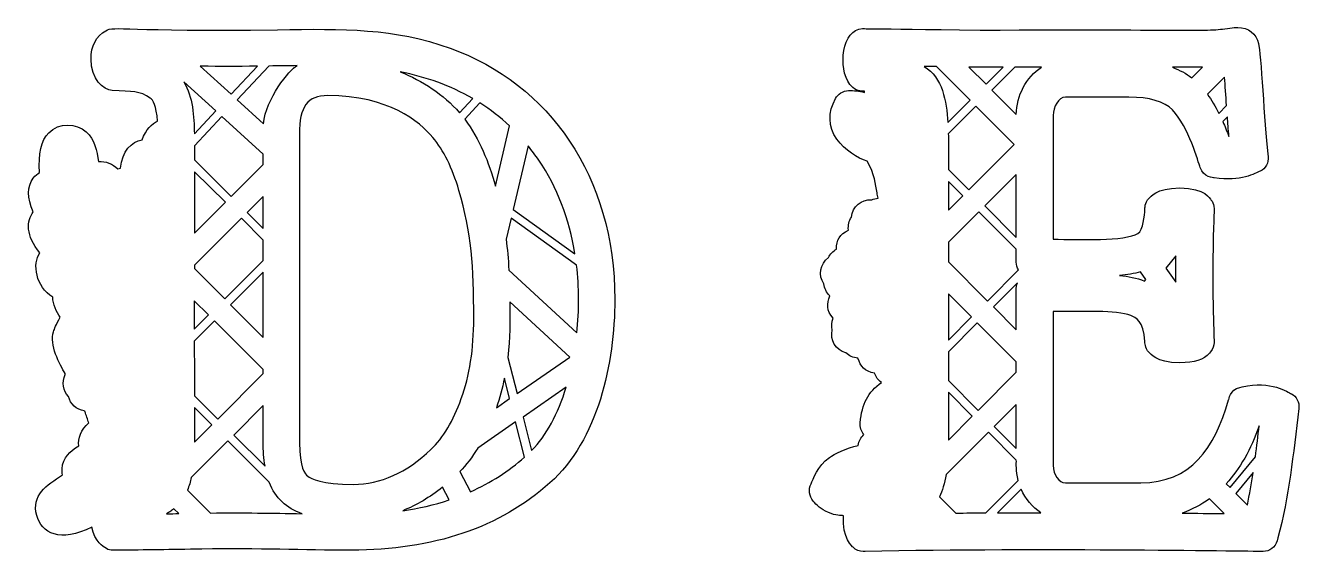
# Model space of a CAD drawing. Header units: millimetres. Extents: x -471 to 1551, y -2688 to 316.
# Drawn here: x 36 to 318.3, y -278.2 to -161.6 of the extents above; entities that cross this region are included whole.
import ezdxf

# ---------------------------------------------------------------- set-up
doc = ezdxf.new("R2010")
doc.units = ezdxf.units.MM
doc.header["$MEASUREMENT"] = 0
doc.layers.add('Layer 1', color=7, linetype='Continuous')

msp = doc.modelspace()

# ---------------------------------------------------------------- linework, layer by layer
at = {"layer": 'Layer 1', "color": 250}
for points, knots in [([(130.1463, -166.6478), (117.6695, -162.151), (106.5196, -162.3168), (91.8496, -162.538), (91.8496, -162.538), (57.9207, -163.0356), (55.7092, -161.5981), (53.7925, -162.7776), (53.7925, -162.7776), (51.6915, -163.9387), (50.5305, -166.1686), (50.5305, -169.0806), (50.5305, -169.0806), (50.5305, -173.4668), (53.258, -175.8995), (55.23, -175.9917), (55.23, -175.9917), (59.7084, -176.2128), (61.3118, -176.0838), (63.6524, -177.6872), (63.6524, -177.6872), (64.2606, -178.1111), (64.9978, -179.3459), (65.2926, -182.8291), (65.2926, -182.8291), (64.0394, -183.3636), (62.7125, -184.543), (61.8278, -186.9757), (61.8278, -186.9757), (59.561, -187.3627), (57.4047, -189.3716), (57.0546, -193.2418), (57.0546, -193.2418), (56.8519, -193.2786), (56.6491, -193.3339), (56.4464, -193.4076), (56.4464, -193.4076), (55.3406, -192.2465), (53.7741, -191.6199), (52.2076, -191.7858), (52.2076, -191.7858), (51.8575, -189.4637), (51.3045, -186.8283), (49.4801, -185.188), (49.4801, -185.188), (47.2501, -183.1792), (43.4352, -183.087), (41.1867, -185.3723), (41.1867, -185.3723), (39.4912, -187.0679), (38.8093, -190.0351), (39.141, -194.1632), (39.141, -194.1632), (38.6619, -194.4397), (38.1827, -194.8452), (37.7404, -195.4533), (37.7404, -195.4533), (36.3582, -197.3515), (36.3582, -199.7842), (37.7403, -202.8988), (37.7403, -202.8988), (36.2475, -204.8524), (36.0079, -208.2434), (39.1963, -212.0031), (39.1963, -212.0031), (37.4639, -214.4173), (38.2932, -219.5039), (42.0528, -221.826), (42.0528, -221.826), (42.0713, -223.3373), (42.8269, -225.1065), (43.6931, -226.2491), (43.6931, -226.2491), (42.7347, -227.9262), (42.4583, -228.8662), (42.2371, -229.4928), (42.2371, -229.4928), (41.2603, -232.3309), (43.5456, -236.754), (44.8357, -238.7444), (44.8357, -238.7444), (44.8357, -238.8181), (44.8357, -238.8734), (44.8357, -238.9471), (44.8357, -238.9471), (43.9695, -240.6795), (44.3197, -242.6146), (45.5544, -243.8126), (45.5544, -243.8126), (45.9414, -245.4896), (47.2868, -246.7613), (49.0192, -247.0377), (49.0192, -247.0377), (49.0929, -247.093), (49.1482, -247.1483), (49.2219, -247.1852), (49.2219, -247.1852), (49.4615, -248.0513), (49.7379, -248.8807), (50.0512, -249.6547), (50.0512, -249.6547), (48.3005, -251.2028), (47.6185, -253.1379), (47.8028, -254.7782), (47.8028, -254.7782), (45.923, -255.9392), (44.2828, -257.3767), (44.1169, -259.8463), (44.1169, -259.8463), (44.0801, -260.3254), (44.1169, -260.7862), (44.2275, -261.2285), (44.2275, -261.2285), (40.6337, -263.5138), (37.3164, -265.7069), (38.4959, -270.2037), (38.4959, -270.2037), (39.5096, -274.074), (43.7115, -276.3961), (50.6963, -272.7839), (50.6963, -272.7839), (51.3413, -276.1197), (53.4792, -277.2254), (53.5898, -277.336), (53.5898, -277.336), (54.5481, -278.0179), (55.3775, -277.9258), (56.5201, -277.9073), (56.5201, -277.9073), (62.565, -277.852), (68.2045, -277.7967), (75.0972, -277.6677), (75.0972, -277.6677), (87.6477, -277.4465), (97.5813, -277.9073), (108.1599, -277.9073), (108.1599, -277.9073), (126.4052, -277.9073), (141.241, -272.876), (152.2251, -262.9793), (152.2251, -262.9793), (162.8405, -253.5986), (166.6002, -236.4222), (166.6002, -222.3236), (166.6002, -222.3236), (166.6001, -195.0663), (152.0223, -174.5357), (130.1463, -166.6478)], [0, 0, 0, 0, 0.02631579, 0.02631579, 0.02631579, 0.02631579, 0.05263158, 0.05263158, 0.05263158, 0.05263158, 0.07894737, 0.07894737, 0.07894737, 0.07894737, 0.10526316, 0.10526316, 0.10526316, 0.10526316, 0.13157895, 0.13157895, 0.13157895, 0.13157895, 0.15789474, 0.15789474, 0.15789474, 0.15789474, 0.18421053, 0.18421053, 0.18421053, 0.18421053, 0.21052632, 0.21052632, 0.21052632, 0.21052632, 0.23684211, 0.23684211, 0.23684211, 0.23684211, 0.26315789, 0.26315789, 0.26315789, 0.26315789, 0.28947368, 0.28947368, 0.28947368, 0.28947368, 0.31578947, 0.31578947, 0.31578947, 0.31578947, 0.34210526, 0.34210526, 0.34210526, 0.34210526, 0.36842105, 0.36842105, 0.36842105, 0.36842105, 0.39473684, 0.39473684, 0.39473684, 0.39473684, 0.42105263, 0.42105263, 0.42105263, 0.42105263, 0.44736842, 0.44736842, 0.44736842, 0.44736842, 0.47368421, 0.47368421, 0.47368421, 0.47368421, 0.5, 0.5, 0.5, 0.5, 0.52631579, 0.52631579, 0.52631579, 0.52631579, 0.55263158, 0.55263158, 0.55263158, 0.55263158, 0.57894737, 0.57894737, 0.57894737, 0.57894737, 0.60526316, 0.60526316, 0.60526316, 0.60526316, 0.63157895, 0.63157895, 0.63157895, 0.63157895, 0.65789474, 0.65789474, 0.65789474, 0.65789474, 0.68421053, 0.68421053, 0.68421053, 0.68421053, 0.71052632, 0.71052632, 0.71052632, 0.71052632, 0.73684211, 0.73684211, 0.73684211, 0.73684211, 0.76315789, 0.76315789, 0.76315789, 0.76315789, 0.78947368, 0.78947368, 0.78947368, 0.78947368, 0.81578947, 0.81578947, 0.81578947, 0.81578947, 0.84210526, 0.84210526, 0.84210526, 0.84210526, 0.86842105, 0.86842105, 0.86842105, 0.86842105, 0.89473684, 0.89473684, 0.89473684, 0.89473684, 0.92105263, 0.92105263, 0.92105263, 0.92105263, 0.94736842, 0.94736842, 0.94736842, 0.94736842, 1, 1, 1, 1]), ([(316.5169, -243.2214), (315.7981, -242.9265), (312.0016, -240.2174), (305.6066, -241.7286), (305.6066, -241.7286), (305.6066, -241.7286), (305.0721, -241.8391), (305.0721, -241.8391), (305.0721, -241.8391), (302.9343, -242.3368), (302.6579, -244.493), (302.5841, -244.6036), (302.5841, -244.6036), (299.5985, -255.2928), (294.1249, -262.978), (283.1778, -262.978), (283.1778, -262.978), (283.1778, -262.978), (266.4437, -262.9779), (266.4437, -262.9779), (266.4437, -262.9779), (264.9877, -262.9779), (263.753, -261.1902), (263.753, -259.0892), (263.753, -259.0892), (263.753, -259.0892), (263.753, -225.0129), (263.753, -225.0129), (263.753, -225.0129), (270.5719, -225.0497), (277.5567, -224.589), (280.9662, -225.8975), (280.9662, -225.8975), (282.0352, -226.303), (283.8044, -226.9848), (284.0624, -231.666), (284.0624, -231.666), (284.0992, -231.8135), (283.9702, -233.0482), (285.0023, -234.0987), (285.0023, -234.0987), (285.2788, -234.283), (286.4214, -236.3656), (291.8028, -236.3656), (291.8028, -236.3656), (295.0833, -236.3656), (297.0552, -235.7389), (298.3638, -234.2462), (298.3638, -234.2462), (298.3638, -234.2462), (298.6034, -233.9697), (298.6034, -233.9697), (298.6034, -233.9697), (299.8198, -232.5875), (299.2484, -231.15), (299.3406, -229.6019), (299.3406, -229.6019), (298.5481, -201.3309), (300.2805, -202.1971), (298.6956, -200.2251), (298.6956, -200.2251), (298.4744, -200.0961), (297.5345, -197.6081), (291.8029, -197.6081), (291.8029, -197.6081), (286.4583, -197.6081), (285.2788, -199.6907), (285.0024, -199.875), (285.0024, -199.875), (283.9519, -200.9254), (284.0809, -202.1787), (284.0625, -202.3261), (284.0625, -202.3261), (283.9888, -203.6899), (283.6755, -206.9704), (282.5144, -207.6892), (282.5144, -207.6892), (279.6947, -209.4769), (269.4478, -208.9976), (263.753, -208.9792), (263.753, -208.9792), (263.753, -208.9792), (263.753, -181.5375), (263.753, -181.5375), (263.753, -181.5375), (263.753, -179.6945), (264.9509, -177.483), (266.4437, -177.483), (266.4437, -177.483), (266.4437, -177.483), (280.5055, -177.483), (280.5055, -177.483), (280.5055, -177.483), (285.0945, -177.483), (288.3381, -178.4413), (290.1627, -180.3212), (290.1627, -180.3212), (293.8118, -184.0993), (295.8758, -191.9502), (296.3182, -193.0745), (296.3182, -193.0745), (297.0001, -195.286), (299.3222, -195.3413), (299.4328, -195.3782), (299.4328, -195.3782), (305.404, -196.3181), (308.5001, -194.3092), (309.6059, -193.9038), (309.6059, -193.9038), (310.8039, -193.314), (311.5226, -192.0239), (311.3567, -190.697), (311.3567, -190.697), (311.3567, -190.697), (311.283, -190.052), (311.283, -190.052), (311.283, -190.052), (310.5089, -183.2515), (309.7902, -167.5495), (309.2373, -165.5775), (309.2373, -165.5775), (308.7397, -163.4765), (306.9889, -162.0205), (304.6484, -162.0205), (304.6484, -162.0205), (304.0954, -162.0205), (303.561, -162.0942), (302.8791, -162.1864), (302.8791, -162.1864), (296.8342, -163.0525), (296.7605, -162.3891), (247.535, -162.6287), (247.535, -162.6287), (221.494, -162.2969), (221.494, -162.2969), (221.4756, -162.2969), (221.4756, -162.2969), (217.034, -162.2969), (215.873, -171.1063), (218.7111, -174.6448), (218.7111, -174.6448), (218.7111, -174.6448), (218.9691, -174.9765), (218.9691, -174.9765), (218.9691, -174.9765), (219.9274, -176.156), (221.0885, -176.156), (221.9178, -176.1929), (221.9178, -176.1929), (221.9178, -176.2666), (221.9178, -176.3588), (221.9178, -176.4325), (221.9178, -176.4325), (220.7567, -176.1192), (219.5588, -176.0087), (218.3609, -176.0455), (218.3609, -176.0455), (217.1629, -176.0824), (216.0572, -176.7643), (215.4858, -177.8148), (215.4858, -177.8148), (213.8824, -180.7635), (213.7903, -184.0808), (215.8176, -186.8268), (215.8176, -186.8268), (217.55, -189.1858), (220.3882, -191.0841), (222.5444, -191.6554), (222.5444, -191.6554), (224.1847, -194.6779), (224.3505, -196.8156), (224.7007, -198.677), (224.7007, -198.677), (224.7928, -199.1193), (224.8665, -199.5248), (224.9218, -199.8934), (224.9218, -199.8934), (224.4427, -199.9303), (223.9635, -200.0409), (223.5396, -200.2436), (223.5396, -200.2436), (221.2174, -200.0961), (219.2639, -201.7732), (219.0243, -204.0954), (219.0243, -204.0954), (218.5083, -204.9063), (218.2502, -205.9015), (218.3609, -206.9335), (218.3609, -206.9335), (216.481, -208.0025), (215.6885, -209.0161), (215.7255, -211.1908), (215.7255, -211.1908), (214.9514, -211.6146), (214.3248, -212.2597), (213.9378, -213.0522), (213.9378, -213.0522), (212.0764, -214.4344), (211.634, -216.9593), (212.9425, -218.8944), (212.9425, -218.8944), (213.0531, -219.8712), (213.4954, -220.7742), (214.251, -221.5114), (214.251, -221.5114), (213.5691, -223.3359), (213.4401, -224.6997), (214.9513, -226.469), (214.9513, -226.469), (214.6195, -227.3351), (214.5643, -228.2382), (214.7855, -229.0675), (214.7855, -229.0675), (214.251, -231.3344), (215.5411, -233.5275), (217.7711, -234.1725), (217.7711, -234.1725), (218.4899, -234.8545), (219.4298, -235.2783), (220.4618, -235.3336), (220.4618, -235.3336), (221.1068, -237.1582), (221.8809, -238.2823), (224.1661, -238.6694), (224.1661, -238.6694), (224.4426, -239.5172), (224.9771, -240.236), (225.6774, -240.7335), (225.6774, -240.7335), (222.7102, -242.8529), (221.3833, -245.4331), (220.9594, -249.6534), (220.9594, -249.6534), (220.8673, -250.6302), (221.1806, -251.5333), (221.7519, -252.2336), (221.7519, -252.2336), (221.1253, -253.026), (220.6276, -253.5974), (220.5539, -254.6847), (220.5539, -254.6847), (218.0106, -255.256), (215.1172, -256.6383), (214.1589, -257.3386), (214.1589, -257.3386), (211.4497, -259.2921), (210.5467, -262.2225), (210.086, -263.1623), (210.086, -263.1623), (209.4593, -264.4524), (209.6805, -265.982), (210.5651, -267.0141), (210.5651, -267.0141), (211.3207, -267.8987), (212.2054, -268.8202), (213.9193, -269.5574), (213.9193, -269.5574), (215.5595, -270.2762), (216.7206, -270.2024), (217.2735, -270.2578), (217.2735, -270.2578), (216.868, -275.2522), (219.356, -277.1689), (219.3929, -277.2426), (219.3929, -277.2426), (220.001, -277.8507), (220.7935, -278.1825), (221.6413, -278.1825), (221.6413, -278.1825), (221.6597, -278.1825), (222.102, -278.1825), (222.102, -278.1825), (222.102, -278.1825), (261.1728, -277.4084), (310.2508, -278.2009), (310.2692, -278.2009), (310.2692, -278.2009), (311.7068, -278.2009), (312.96, -277.2426), (313.347, -275.8604), (313.347, -275.8604), (313.347, -275.8604), (313.5313, -275.1601), (313.5313, -275.1601), (313.5313, -275.1601), (316.0193, -266.0559), (316.8854, -256.7857), (318.1755, -246.4652), (318.1755, -246.4652), (318.3231, -245.1196), (317.6596, -243.8295), (316.5169, -243.2214)], [0, 0, 0, 0, 0.01351351, 0.01351351, 0.01351351, 0.01351351, 0.02702703, 0.02702703, 0.02702703, 0.02702703, 0.04054054, 0.04054054, 0.04054054, 0.04054054, 0.05405405, 0.05405405, 0.05405405, 0.05405405, 0.06756757, 0.06756757, 0.06756757, 0.06756757, 0.08108108, 0.08108108, 0.08108108, 0.08108108, 0.09459459, 0.09459459, 0.09459459, 0.09459459, 0.10810811, 0.10810811, 0.10810811, 0.10810811, 0.12162162, 0.12162162, 0.12162162, 0.12162162, 0.13513514, 0.13513514, 0.13513514, 0.13513514, 0.14864865, 0.14864865, 0.14864865, 0.14864865, 0.16216216, 0.16216216, 0.16216216, 0.16216216, 0.17567568, 0.17567568, 0.17567568, 0.17567568, 0.18918919, 0.18918919, 0.18918919, 0.18918919, 0.2027027, 0.2027027, 0.2027027, 0.2027027, 0.21621622, 0.21621622, 0.21621622, 0.21621622, 0.22972973, 0.22972973, 0.22972973, 0.22972973, 0.24324324, 0.24324324, 0.24324324, 0.24324324, 0.25675676, 0.25675676, 0.25675676, 0.25675676, 0.27027027, 0.27027027, 0.27027027, 0.27027027, 0.28378378, 0.28378378, 0.28378378, 0.28378378, 0.2972973, 0.2972973, 0.2972973, 0.2972973, 0.31081081, 0.31081081, 0.31081081, 0.31081081, 0.32432432, 0.32432432, 0.32432432, 0.32432432, 0.33783784, 0.33783784, 0.33783784, 0.33783784, 0.35135135, 0.35135135, 0.35135135, 0.35135135, 0.36486486, 0.36486486, 0.36486486, 0.36486486, 0.37837838, 0.37837838, 0.37837838, 0.37837838, 0.39189189, 0.39189189, 0.39189189, 0.39189189, 0.40540541, 0.40540541, 0.40540541, 0.40540541, 0.41891892, 0.41891892, 0.41891892, 0.41891892, 0.43243243, 0.43243243, 0.43243243, 0.43243243, 0.44594595, 0.44594595, 0.44594595, 0.44594595, 0.45945946, 0.45945946, 0.45945946, 0.45945946, 0.47297297, 0.47297297, 0.47297297, 0.47297297, 0.48648649, 0.48648649, 0.48648649, 0.48648649, 0.5, 0.5, 0.5, 0.5, 0.51351351, 0.51351351, 0.51351351, 0.51351351, 0.52702703, 0.52702703, 0.52702703, 0.52702703, 0.54054054, 0.54054054, 0.54054054, 0.54054054, 0.55405405, 0.55405405, 0.55405405, 0.55405405, 0.56756757, 0.56756757, 0.56756757, 0.56756757, 0.58108108, 0.58108108, 0.58108108, 0.58108108, 0.59459459, 0.59459459, 0.59459459, 0.59459459, 0.60810811, 0.60810811, 0.60810811, 0.60810811, 0.62162162, 0.62162162, 0.62162162, 0.62162162, 0.63513514, 0.63513514, 0.63513514, 0.63513514, 0.64864865, 0.64864865, 0.64864865, 0.64864865, 0.66216216, 0.66216216, 0.66216216, 0.66216216, 0.67567568, 0.67567568, 0.67567568, 0.67567568, 0.68918919, 0.68918919, 0.68918919, 0.68918919, 0.7027027, 0.7027027, 0.7027027, 0.7027027, 0.71621622, 0.71621622, 0.71621622, 0.71621622, 0.72972973, 0.72972973, 0.72972973, 0.72972973, 0.74324324, 0.74324324, 0.74324324, 0.74324324, 0.75675676, 0.75675676, 0.75675676, 0.75675676, 0.77027027, 0.77027027, 0.77027027, 0.77027027, 0.78378378, 0.78378378, 0.78378378, 0.78378378, 0.7972973, 0.7972973, 0.7972973, 0.7972973, 0.81081081, 0.81081081, 0.81081081, 0.81081081, 0.82432432, 0.82432432, 0.82432432, 0.82432432, 0.83783784, 0.83783784, 0.83783784, 0.83783784, 0.85135135, 0.85135135, 0.85135135, 0.85135135, 0.86486486, 0.86486486, 0.86486486, 0.86486486, 0.87837838, 0.87837838, 0.87837838, 0.87837838, 0.89189189, 0.89189189, 0.89189189, 0.89189189, 0.90540541, 0.90540541, 0.90540541, 0.90540541, 0.91891892, 0.91891892, 0.91891892, 0.91891892, 0.93243243, 0.93243243, 0.93243243, 0.93243243, 0.94594595, 0.94594595, 0.94594595, 0.94594595, 0.95945946, 0.95945946, 0.95945946, 0.95945946, 0.97297297, 0.97297297, 0.97297297, 0.97297297, 1, 1, 1, 1]), ([(87.3897, -170.6286), (87.3897, -170.6286), (81.5844, -176.8578), (81.5844, -176.8578), (81.5844, -176.8578), (81.5844, -176.8578), (74.7285, -170.6286), (74.7285, -170.6286), (74.7285, -170.6286), (79.5756, -170.6839), (82.4506, -170.6839), (87.3897, -170.6286)], [0, 0, 0, 0, 0.25, 0.25, 0.25, 0.25, 0.5, 0.5, 0.5, 0.5, 1, 1, 1, 1]), ([(88.7719, -183.3819), (88.7719, -183.3819), (82.9482, -178.0926), (82.9482, -178.0926), (82.9482, -178.0926), (82.9482, -178.0926), (89.933, -170.5918), (89.933, -170.5918), (89.933, -170.5918), (92.2736, -170.5549), (94.264, -170.5365), (96.236, -170.4996), (96.236, -170.4996), (94.5035, -171.3473), (89.1958, -177.9083), (88.7719, -183.3819)], [0, 0, 0, 0, 0.2, 0.2, 0.2, 0.2, 0.4, 0.4, 0.4, 0.4, 0.6, 0.6, 0.6, 0.6, 1, 1, 1, 1]), ([(135.1039, -177.7793), (135.1039, -177.7793), (132.1736, -180.9308), (132.1736, -180.9308), (132.1736, -180.9308), (128.6719, -176.8763), (123.9171, -173.817), (119.0517, -171.8819), (119.0517, -171.8819), (124.6912, -173.006), (130.1832, -174.9227), (135.1039, -177.7793)], [0, 0, 0, 0, 0.25, 0.25, 0.25, 0.25, 0.5, 0.5, 0.5, 0.5, 1, 1, 1, 1]), ([(237.8594, -170.7193), (237.8594, -170.7193), (245.3234, -178.1833), (245.3234, -178.1833), (245.3234, -178.1833), (245.3234, -178.1833), (240.4027, -183.104), (240.4027, -183.104), (240.4027, -183.104), (240.0894, -178.3123), (239.2416, -173.1705), (235.1503, -170.7009), (235.1503, -170.7009), (235.1503, -170.7009), (237.8594, -170.7193), (237.8594, -170.7193)], [0, 0, 0, 0, 0.2, 0.2, 0.2, 0.2, 0.4, 0.4, 0.4, 0.4, 0.6, 0.6, 0.6, 0.6, 1, 1, 1, 1]), ([(252.6584, -170.8483), (252.6584, -170.8483), (248.8803, -174.6264), (248.8803, -174.6264), (248.8803, -174.6264), (248.8803, -174.6264), (245.0653, -170.8115), (245.0653, -170.8115), (245.0653, -170.8115), (248.1247, -170.8483), (246.4292, -170.8483), (252.6584, -170.8483)], [0, 0, 0, 0, 0.25, 0.25, 0.25, 0.25, 0.5, 0.5, 0.5, 0.5, 1, 1, 1, 1]), ([(255.5518, -181.2979), (255.5518, -181.2979), (250.1704, -175.9165), (250.1704, -175.9165), (250.1704, -175.9165), (250.1704, -175.9165), (255.257, -170.8299), (255.257, -170.8299), (255.257, -170.8299), (256.8604, -170.8299), (258.8139, -170.8299), (261.1545, -170.8299), (261.1545, -170.8299), (257.7449, -173.0414), (255.6255, -177.2434), (255.5518, -181.2979)], [0, 0, 0, 0, 0.2, 0.2, 0.2, 0.2, 0.4, 0.4, 0.4, 0.4, 0.6, 0.6, 0.6, 0.6, 1, 1, 1, 1]), ([(296.4287, -170.8483), (296.5577, -170.8483), (296.6867, -170.8483), (296.8157, -170.8483), (296.8157, -170.8483), (296.8157, -170.8483), (294.4567, -173.2073), (294.4567, -173.2073), (294.4567, -173.2073), (293.2035, -172.249), (291.7844, -171.475), (290.1994, -170.8668), (290.1994, -170.8668), (292.1898, -170.8483), (294.254, -170.8483), (296.4287, -170.8483)], [0, 0, 0, 0, 0.2, 0.2, 0.2, 0.2, 0.4, 0.4, 0.4, 0.4, 0.6, 0.6, 0.6, 0.6, 1, 1, 1, 1]), ([(78.1565, -180.5437), (78.1565, -180.5437), (73.4385, -185.5934), (73.4385, -185.5934), (73.4385, -185.5934), (73.3463, -181.8153), (73.1067, -177.3922), (71.0794, -174.1118), (71.0794, -174.1118), (71.0794, -174.1118), (78.1565, -180.5437), (78.1565, -180.5437)], [0, 0, 0, 0, 0.25, 0.25, 0.25, 0.25, 0.5, 0.5, 0.5, 0.5, 1, 1, 1, 1]), ([(301.718, -173.0414), (301.847, -174.9765), (302.0128, -177.0959), (302.1603, -179.3444), (302.1603, -179.3444), (302.1603, -179.3444), (300.4647, -181.1136), (300.4647, -181.1136), (300.4647, -181.1136), (299.6538, -179.5102), (298.806, -178.0728), (297.903, -176.838), (297.903, -176.838), (297.903, -176.838), (301.718, -173.0414), (301.718, -173.0414)], [0, 0, 0, 0, 0.2, 0.2, 0.2, 0.2, 0.4, 0.4, 0.4, 0.4, 0.6, 0.6, 0.6, 0.6, 1, 1, 1, 1]), ([(98.5396, -261.5234), (97.9867, -261.0996), (96.7151, -259.533), (96.7151, -254.1147), (96.7151, -254.1147), (96.7151, -254.1147), (96.7151, -185.6856), (96.7151, -185.6856), (96.7151, -185.6856), (96.7151, -179.5301), (98.4658, -177.1342), (102.9811, -177.1342), (102.9811, -177.1342), (116.49, -177.1342), (123.3642, -182.9396), (126.2577, -186.4043), (126.2577, -186.4043), (128.6719, -189.2978), (130.5703, -193.1311), (132.063, -198.1624), (132.063, -198.1624), (134.8275, -207.4877), (135.3435, -215.0438), (135.3435, -226.5439), (135.3435, -226.5439), (135.3435, -233.2707), (134.422, -239.2419), (132.579, -244.31), (132.579, -244.31), (130.8098, -249.2123), (128.5429, -253.0088), (125.8522, -255.5705), (125.8522, -255.5705), (120.4708, -260.7124), (114.7023, -263.3109), (108.6574, -263.3109), (108.6574, -263.3109), (101.6173, -263.3111), (99.2399, -262.0578), (98.5396, -261.5234)], [0, 0, 0, 0, 0.09090909, 0.09090909, 0.09090909, 0.09090909, 0.18181818, 0.18181818, 0.18181818, 0.18181818, 0.27272727, 0.27272727, 0.27272727, 0.27272727, 0.36363636, 0.36363636, 0.36363636, 0.36363636, 0.45454545, 0.45454545, 0.45454545, 0.45454545, 0.54545455, 0.54545455, 0.54545455, 0.54545455, 0.63636364, 0.63636364, 0.63636364, 0.63636364, 0.72727273, 0.72727273, 0.72727273, 0.72727273, 0.81818182, 0.81818182, 0.81818182, 0.81818182, 1, 1, 1, 1]), ([(140.1352, -197.1857), (138.6424, -191.8964), (136.6704, -186.7729), (133.3531, -182.3867), (133.3531, -182.3867), (133.3531, -182.3867), (136.7072, -178.7561), (136.7072, -178.7561), (136.7072, -178.7561), (139.0478, -180.2489), (141.2409, -181.9444), (143.2682, -183.8611), (143.2682, -183.8611), (143.2682, -183.8611), (140.1352, -197.1857), (140.1352, -197.1857)], [0, 0, 0, 0, 0.2, 0.2, 0.2, 0.2, 0.4, 0.4, 0.4, 0.4, 0.6, 0.6, 0.6, 0.6, 1, 1, 1, 1]), ([(245.0101, -198.0504), (245.0101, -198.0504), (240.5133, -193.5536), (240.5133, -193.5536), (240.5133, -193.5536), (240.5133, -187.1954), (240.5317, -186.882), (240.4948, -185.592), (240.4948, -185.592), (240.4948, -185.592), (246.6135, -179.4733), (246.6135, -179.4733), (246.6135, -179.4733), (246.6135, -179.4733), (255.0911, -187.9509), (255.0911, -187.9509), (255.0911, -187.9509), (255.0911, -187.9509), (245.0101, -198.0504), (245.0101, -198.0504)], [0, 0, 0, 0, 0.16666667, 0.16666667, 0.16666667, 0.16666667, 0.33333333, 0.33333333, 0.33333333, 0.33333333, 0.5, 0.5, 0.5, 0.5, 0.66666667, 0.66666667, 0.66666667, 0.66666667, 1, 1, 1, 1]), ([(88.6798, -192.3939), (88.6798, -192.3939), (81.5844, -199.4894), (81.5844, -199.4894), (81.5844, -199.4894), (81.5844, -199.4894), (73.4938, -191.3988), (73.4938, -191.3988), (73.4938, -191.3988), (73.4938, -190.2377), (73.4938, -189.2057), (73.4753, -188.2658), (73.4753, -188.2658), (73.4753, -188.2658), (79.5202, -181.7786), (79.5202, -181.7786), (79.5202, -181.7786), (79.5202, -181.7786), (88.6797, -190.1088), (88.6797, -190.1088), (88.6797, -190.1088), (88.6797, -190.1088), (88.6798, -192.3939), (88.6798, -192.3939)], [0, 0, 0, 0, 0.14285714, 0.14285714, 0.14285714, 0.14285714, 0.28571429, 0.28571429, 0.28571429, 0.28571429, 0.42857143, 0.42857143, 0.42857143, 0.42857143, 0.57142857, 0.57142857, 0.57142857, 0.57142857, 0.71428571, 0.71428571, 0.71428571, 0.71428571, 1, 1, 1, 1]), ([(301.331, -182.9013), (301.331, -182.9013), (302.3446, -181.8323), (302.3446, -181.8323), (302.3446, -181.8323), (302.4367, -183.2146), (302.5289, -184.5415), (302.6763, -186.2001), (302.6763, -186.2001), (302.234, -185.0391), (301.7917, -183.9333), (301.331, -182.9013)], [0, 0, 0, 0, 0.25, 0.25, 0.25, 0.25, 0.5, 0.5, 0.5, 0.5, 1, 1, 1, 1]), ([(149.7555, -191.4541), (153.8099, -197.4253), (156.5191, -204.4654), (157.7723, -212.2242), (157.7723, -212.2242), (157.7723, -212.2242), (144.0607, -202.4197), (144.0607, -202.4197), (144.0607, -202.4197), (144.0607, -202.4197), (147.3781, -188.2842), (147.3781, -188.2842), (147.3781, -188.2842), (148.2258, -189.2978), (149.0183, -190.3667), (149.7555, -191.4541)], [0, 0, 0, 0, 0.2, 0.2, 0.2, 0.2, 0.4, 0.4, 0.4, 0.4, 0.6, 0.6, 0.6, 0.6, 1, 1, 1, 1]), ([(80.2943, -200.7978), (80.2943, -200.7978), (73.4569, -207.6352), (73.4569, -207.6352), (73.4569, -207.6352), (73.4754, -203.1568), (73.4938, -197.333), (73.4938, -194.0157), (73.4938, -194.0157), (73.4938, -194.0157), (80.2943, -200.7978), (80.2943, -200.7978)], [0, 0, 0, 0, 0.25, 0.25, 0.25, 0.25, 0.5, 0.5, 0.5, 0.5, 1, 1, 1, 1]), ([(255.5518, -208.5922), (255.5518, -208.5922), (248.567, -201.6074), (248.567, -201.6074), (248.567, -201.6074), (248.567, -201.6074), (255.5518, -194.6225), (255.5518, -194.6225), (255.5518, -194.6225), (255.5518, -194.6225), (255.5518, -208.5922), (255.5518, -208.5922)], [0, 0, 0, 0, 0.25, 0.25, 0.25, 0.25, 0.5, 0.5, 0.5, 0.5, 1, 1, 1, 1]), ([(240.5133, -202.5288), (240.5133, -202.5288), (240.5133, -196.1706), (240.5133, -196.1706), (240.5133, -196.1706), (240.5133, -196.1706), (243.7016, -199.359), (243.7016, -199.359), (243.7016, -199.359), (243.7016, -199.359), (240.5133, -202.5288), (240.5133, -202.5288)], [0, 0, 0, 0, 0.25, 0.25, 0.25, 0.25, 0.5, 0.5, 0.5, 0.5, 1, 1, 1, 1]), ([(85.1413, -203.0463), (85.1413, -203.0463), (88.6798, -199.5078), (88.6798, -199.5078), (88.6798, -199.5078), (88.6798, -199.5078), (88.6798, -206.5848), (88.6798, -206.5848), (88.6798, -206.5848), (88.6798, -206.5848), (85.1413, -203.0463), (85.1413, -203.0463)], [0, 0, 0, 0, 0.25, 0.25, 0.25, 0.25, 0.5, 0.5, 0.5, 0.5, 1, 1, 1, 1]), ([(256.0494, -215.7981), (256.0494, -215.7981), (249.1751, -222.6724), (249.1751, -222.6724), (249.1751, -222.6724), (249.1751, -222.6724), (240.5132, -214.0105), (240.5132, -214.0105), (240.5132, -214.0105), (240.5132, -214.0105), (240.5132, -209.6427), (240.5132, -209.6427), (240.5132, -209.6427), (240.5132, -209.6427), (247.2585, -202.8974), (247.2585, -202.8974), (247.2585, -202.8974), (247.2585, -202.8974), (255.5518, -211.1908), (255.5518, -211.1908), (255.5518, -211.1908), (255.5518, -211.1908), (255.5518, -214.0843), (255.5518, -214.0843), (255.5518, -214.0843), (255.5518, -214.6924), (255.7361, -215.2821), (256.0494, -215.7981)], [0, 0, 0, 0, 0.125, 0.125, 0.125, 0.125, 0.25, 0.25, 0.25, 0.25, 0.375, 0.375, 0.375, 0.375, 0.5, 0.5, 0.5, 0.5, 0.625, 0.625, 0.625, 0.625, 0.75, 0.75, 0.75, 0.75, 1, 1, 1, 1]), ([(73.4385, -214.7491), (73.4385, -214.7491), (83.8512, -204.3363), (83.8512, -204.3363), (83.8512, -204.3363), (83.8512, -204.3363), (88.6982, -209.1833), (88.6982, -209.1833), (88.6982, -209.1833), (88.6982, -209.1833), (88.6982, -213.6617), (88.6982, -213.6617), (88.6982, -213.6617), (88.6982, -213.6617), (80.1468, -222.1946), (80.1468, -222.1946), (80.1468, -222.1946), (80.1468, -222.1946), (73.4385, -215.4862), (73.4385, -215.4862), (73.4385, -215.4862), (73.4385, -215.4862), (73.4385, -214.7491), (73.4385, -214.7491)], [0, 0, 0, 0, 0.14285714, 0.14285714, 0.14285714, 0.14285714, 0.28571429, 0.28571429, 0.28571429, 0.28571429, 0.42857143, 0.42857143, 0.42857143, 0.42857143, 0.57142857, 0.57142857, 0.57142857, 0.57142857, 0.71428571, 0.71428571, 0.71428571, 0.71428571, 1, 1, 1, 1]), ([(158.1962, -229.7508), (158.1962, -229.7508), (143.1208, -215.8365), (143.1208, -215.8365), (143.1208, -215.8365), (142.9918, -213.3669), (142.789, -211.1), (142.5126, -208.9438), (142.5126, -208.9438), (142.5126, -208.9438), (143.6, -204.3364), (143.6, -204.3364), (143.6, -204.3364), (143.6, -204.3364), (158.1225, -214.7122), (158.1225, -214.7122), (158.1225, -214.7122), (158.7122, -219.6329), (158.7122, -224.7011), (158.1962, -229.7508)], [0, 0, 0, 0, 0.16666667, 0.16666667, 0.16666667, 0.16666667, 0.33333333, 0.33333333, 0.33333333, 0.33333333, 0.5, 0.5, 0.5, 0.5, 0.66666667, 0.66666667, 0.66666667, 0.66666667, 1, 1, 1, 1]), ([(288.6883, -215.3927), (288.6883, -215.3927), (290.9183, -212.6467), (290.9183, -212.6467), (290.9183, -212.6467), (290.8814, -214.7661), (290.8814, -216.5906), (290.8814, -218.5073), (290.8814, -218.5073), (290.8814, -218.5073), (288.6883, -215.3927), (288.6883, -215.3927)], [0, 0, 0, 0, 0.25, 0.25, 0.25, 0.25, 0.5, 0.5, 0.5, 0.5, 1, 1, 1, 1]), ([(88.6798, -230.7644), (88.6798, -230.7644), (81.437, -223.5216), (81.437, -223.5216), (81.437, -223.5216), (81.437, -223.5216), (88.6798, -216.2788), (88.6798, -216.2788), (88.6798, -216.2788), (88.6798, -216.2788), (88.6798, -230.7644), (88.6798, -230.7644)], [0, 0, 0, 0, 0.25, 0.25, 0.25, 0.25, 0.5, 0.5, 0.5, 0.5, 1, 1, 1, 1]), ([(283.1225, -216.222), (283.1225, -216.222), (284.3019, -217.8807), (284.3019, -217.8807), (284.3019, -217.8807), (284.3019, -217.8807), (284.0071, -218.2493), (284.0071, -218.2493), (284.0071, -218.2493), (282.2194, -217.549), (280.358, -217.1804), (278.4598, -216.9961), (278.4598, -216.9961), (280.1001, -216.8486), (281.685, -216.609), (283.1225, -216.222)], [0, 0, 0, 0, 0.2, 0.2, 0.2, 0.2, 0.4, 0.4, 0.4, 0.4, 0.6, 0.6, 0.6, 0.6, 1, 1, 1, 1]), ([(255.5518, -229.0305), (255.5518, -229.0305), (250.4837, -223.9624), (250.4837, -223.9624), (250.4837, -223.9624), (250.4837, -223.9624), (255.8098, -218.6362), (255.8098, -218.6362), (255.8098, -218.6362), (255.3675, -219.6868), (255.6255, -219.6868), (255.5518, -229.0305)], [0, 0, 0, 0, 0.25, 0.25, 0.25, 0.25, 0.5, 0.5, 0.5, 0.5, 1, 1, 1, 1]), ([(73.4201, -222.6001), (73.4201, -222.6001), (76.5899, -225.77), (76.5899, -225.77), (76.5899, -225.77), (76.5899, -225.77), (73.4201, -228.9398), (73.4201, -228.9398), (73.4201, -228.9398), (73.4201, -226.8021), (73.4201, -224.7011), (73.4201, -222.6001)], [0, 0, 0, 0, 0.25, 0.25, 0.25, 0.25, 0.5, 0.5, 0.5, 0.5, 1, 1, 1, 1]), ([(144.9269, -243.1859), (144.9269, -243.1859), (142.8628, -235.169), (142.8628, -235.169), (142.8628, -235.169), (143.3973, -230.7828), (143.3973, -227.318), (143.342, -222.8765), (143.342, -222.8765), (143.342, -222.8765), (156.6113, -235.1137), (156.6113, -235.1137), (156.6113, -235.1137), (156.6113, -235.1137), (144.9269, -243.1859), (144.9269, -243.1859)], [0, 0, 0, 0, 0.2, 0.2, 0.2, 0.2, 0.4, 0.4, 0.4, 0.4, 0.6, 0.6, 0.6, 0.6, 1, 1, 1, 1]), ([(245.6182, -226.2108), (245.6182, -226.2108), (240.5132, -231.3158), (240.5132, -231.3158), (240.5132, -231.3158), (240.5132, -225.6395), (240.5132, -221.1059), (240.5132, -221.1059), (240.5132, -221.1059), (240.5132, -221.1059), (245.6182, -226.2108), (245.6182, -226.2108)], [0, 0, 0, 0, 0.25, 0.25, 0.25, 0.25, 0.5, 0.5, 0.5, 0.5, 1, 1, 1, 1]), ([(73.4385, -243.6651), (73.4385, -239.5368), (73.42, -235.5008), (73.42, -231.5384), (73.42, -231.5384), (73.42, -231.5384), (77.8799, -227.0785), (77.8799, -227.0785), (77.8799, -227.0785), (77.8799, -227.0785), (88.6797, -237.8782), (88.6797, -237.8782), (88.6797, -237.8782), (88.6797, -237.8782), (88.6797, -238.7628), (88.6797, -238.7628), (88.6797, -238.7628), (88.6797, -238.7628), (78.5987, -248.8438), (78.5987, -248.8438), (78.5987, -248.8438), (78.5987, -248.8438), (73.4385, -243.6651), (73.4385, -243.6651)], [0, 0, 0, 0, 0.14285714, 0.14285714, 0.14285714, 0.14285714, 0.28571429, 0.28571429, 0.28571429, 0.28571429, 0.42857143, 0.42857143, 0.42857143, 0.42857143, 0.57142857, 0.57142857, 0.57142857, 0.57142857, 0.71428571, 0.71428571, 0.71428571, 0.71428571, 1, 1, 1, 1]), ([(240.5133, -240.3094), (240.5133, -238.2084), (240.5133, -236.0338), (240.5133, -233.9328), (240.5133, -233.9328), (240.5133, -233.9328), (246.9268, -227.5193), (246.9268, -227.5193), (246.9268, -227.5193), (246.9268, -227.5193), (255.5518, -236.1443), (255.5518, -236.1443), (255.5518, -236.1443), (255.5518, -236.1443), (255.5518, -238.4665), (255.5518, -238.4665), (255.5518, -238.4665), (255.5518, -238.4665), (247.1111, -246.9073), (247.1111, -246.9073), (247.1111, -246.9073), (247.1111, -246.9073), (240.5133, -240.3094), (240.5133, -240.3094)], [0, 0, 0, 0, 0.14285714, 0.14285714, 0.14285714, 0.14285714, 0.28571429, 0.28571429, 0.28571429, 0.28571429, 0.42857143, 0.42857143, 0.42857143, 0.42857143, 0.57142857, 0.57142857, 0.57142857, 0.57142857, 0.71428571, 0.71428571, 0.71428571, 0.71428571, 1, 1, 1, 1]), ([(142.1256, -239.7581), (142.1256, -239.7581), (143.2866, -244.3102), (143.2866, -244.3102), (143.2866, -244.3102), (143.2866, -244.3102), (140.3563, -246.319), (140.3563, -246.319), (140.3563, -246.319), (141.0936, -244.2364), (141.6833, -242.0618), (142.1256, -239.7581)], [0, 0, 0, 0, 0.25, 0.25, 0.25, 0.25, 0.5, 0.5, 0.5, 0.5, 1, 1, 1, 1]), ([(148.1705, -255.8286), (148.1705, -255.8286), (146.2538, -248.383), (146.2538, -248.383), (146.2538, -248.383), (146.2538, -248.383), (155.8372, -241.7668), (155.8372, -241.7668), (155.8372, -241.7668), (154.0127, -247.7196), (151.451, -252.4376), (148.1705, -255.8286)], [0, 0, 0, 0, 0.25, 0.25, 0.25, 0.25, 0.5, 0.5, 0.5, 0.5, 1, 1, 1, 1]), ([(240.5133, -242.9081), (240.5133, -242.9081), (245.8026, -248.1973), (245.8026, -248.1973), (245.8026, -248.1973), (245.8026, -248.1973), (240.5133, -253.4866), (240.5133, -253.4866), (240.5133, -253.4866), (240.5133, -253.5051), (240.5133, -248.7686), (240.5133, -242.9081)], [0, 0, 0, 0, 0.25, 0.25, 0.25, 0.25, 0.5, 0.5, 0.5, 0.5, 1, 1, 1, 1]), ([(255.5518, -245.5803), (255.5518, -245.5803), (255.5518, -255.348), (255.5518, -255.348), (255.5518, -255.348), (255.5518, -255.348), (250.668, -250.4641), (250.668, -250.4641), (250.668, -250.4641), (250.668, -250.4641), (255.5518, -245.5803), (255.5518, -245.5803)], [0, 0, 0, 0, 0.25, 0.25, 0.25, 0.25, 0.5, 0.5, 0.5, 0.5, 1, 1, 1, 1]), ([(73.4569, -246.2821), (73.4569, -246.2821), (77.3087, -250.1339), (77.3087, -250.1339), (77.3087, -250.1339), (77.3087, -250.1339), (73.4753, -253.9672), (73.4753, -253.9672), (73.4753, -253.9672), (73.4753, -253.4144), (73.4569, -251.7741), (73.4569, -246.2821)], [0, 0, 0, 0, 0.25, 0.25, 0.25, 0.25, 0.5, 0.5, 0.5, 0.5, 1, 1, 1, 1]), ([(88.6798, -245.8583), (88.7535, -252.9168), (88.4586, -255.7181), (89.0852, -259.3119), (89.0852, -259.3119), (89.0852, -259.3119), (82.1557, -252.3824), (82.1557, -252.3824), (82.1557, -252.3824), (82.1557, -252.3824), (88.6798, -245.8583), (88.6798, -245.8583)], [0, 0, 0, 0, 0.25, 0.25, 0.25, 0.25, 0.5, 0.5, 0.5, 0.5, 1, 1, 1, 1]), ([(132.2657, -260.4913), (133.6848, -258.9986), (135.0118, -257.2477), (136.2097, -255.2942), (136.2097, -255.2942), (136.2097, -255.2942), (144.6136, -249.4888), (144.6136, -249.4888), (144.6136, -249.4888), (144.6136, -249.4888), (146.6224, -257.2846), (146.6224, -257.2846), (146.6224, -257.2846), (143.1024, -260.3992), (139.0847, -262.9793), (134.6247, -264.9513), (134.6247, -264.9513), (134.6247, -264.9513), (132.2657, -260.4913), (132.2657, -260.4913)], [0, 0, 0, 0, 0.16666667, 0.16666667, 0.16666667, 0.16666667, 0.33333333, 0.33333333, 0.33333333, 0.33333333, 0.5, 0.5, 0.5, 0.5, 0.66666667, 0.66666667, 0.66666667, 0.66666667, 1, 1, 1, 1]), ([(309.3847, -250.3536), (309.1267, -252.5651), (308.8502, -254.832), (308.5369, -257.2278), (308.5369, -257.2278), (308.5369, -257.2278), (302.9343, -264.0284), (302.9343, -264.0284), (302.9343, -264.0284), (302.9343, -264.0284), (302.0682, -263.1622), (302.0682, -263.1622), (302.0682, -263.1622), (305.109, -259.8633), (307.5601, -255.5691), (309.3847, -250.3536)], [0, 0, 0, 0, 0.2, 0.2, 0.2, 0.2, 0.4, 0.4, 0.4, 0.4, 0.6, 0.6, 0.6, 0.6, 1, 1, 1, 1]), ([(76.9769, -269.6692), (76.9769, -269.6692), (71.8904, -264.5827), (71.8904, -264.5827), (71.8904, -264.5827), (72.2958, -263.6428), (72.5538, -262.7397), (72.7565, -261.763), (72.7565, -261.763), (72.7565, -261.763), (80.8471, -253.6724), (80.8471, -253.6724), (80.8471, -253.6724), (80.8471, -253.6724), (90.0251, -262.8504), (90.0251, -262.8504), (90.0251, -262.8504), (91.4257, -266.4625), (93.7663, -268.5635), (97.3417, -269.8168), (97.3417, -269.8168), (90.578, -269.7062), (84.3488, -269.5771), (76.9769, -269.6692)], [0, 0, 0, 0, 0.14285714, 0.14285714, 0.14285714, 0.14285714, 0.28571429, 0.28571429, 0.28571429, 0.28571429, 0.42857143, 0.42857143, 0.42857143, 0.42857143, 0.57142857, 0.57142857, 0.57142857, 0.57142857, 0.71428571, 0.71428571, 0.71428571, 0.71428571, 1, 1, 1, 1]), ([(238.5229, -266.0741), (239.1864, -264.7471), (239.6655, -263.1069), (239.9973, -261.1349), (239.9973, -261.1349), (239.9973, -261.1349), (249.378, -251.7543), (249.378, -251.7543), (249.378, -251.7543), (249.378, -251.7543), (255.5703, -257.9466), (255.5703, -257.9466), (255.5703, -257.9466), (255.6071, -258.6838), (255.4228, -260.2503), (255.9942, -262.425), (255.9942, -262.425), (255.9942, -262.425), (248.7882, -269.631), (248.7882, -269.631), (248.7882, -269.631), (246.5398, -269.6495), (244.3098, -269.6678), (242.1351, -269.6678), (242.1351, -269.6678), (242.1351, -269.6678), (238.5229, -266.0741), (238.5229, -266.0741)], [0, 0, 0, 0, 0.125, 0.125, 0.125, 0.125, 0.25, 0.25, 0.25, 0.25, 0.375, 0.375, 0.375, 0.375, 0.5, 0.5, 0.5, 0.5, 0.625, 0.625, 0.625, 0.625, 0.75, 0.75, 0.75, 0.75, 1, 1, 1, 1]), ([(304.2428, -265.3369), (304.2428, -265.3369), (308.0393, -260.7111), (308.0393, -260.7111), (308.0393, -260.7111), (307.6892, -263.1253), (307.2652, -265.5212), (306.7677, -267.9171), (306.7677, -267.9171), (306.7677, -267.9171), (304.2428, -265.3369), (304.2428, -265.3369)], [0, 0, 0, 0, 0.25, 0.25, 0.25, 0.25, 0.5, 0.5, 0.5, 0.5, 1, 1, 1, 1]), ([(119.6047, -269.1532), (122.6455, -267.9185), (125.6127, -266.1861), (128.414, -263.9561), (128.414, -263.9561), (128.414, -263.9561), (129.9068, -266.7758), (129.9068, -266.7758), (129.9068, -266.7758), (126.5526, -267.8816), (123.0878, -268.6556), (119.6047, -269.1532)], [0, 0, 0, 0, 0.25, 0.25, 0.25, 0.25, 0.5, 0.5, 0.5, 0.5, 1, 1, 1, 1]), ([(251.3867, -269.631), (251.3867, -269.631), (256.6392, -264.3786), (256.6392, -264.3786), (256.6392, -264.3786), (257.5975, -266.5717), (259.1456, -268.3962), (261.0254, -269.5941), (261.0254, -269.5941), (257.8187, -269.5941), (254.5751, -269.6125), (251.3867, -269.631)], [0, 0, 0, 0, 0.25, 0.25, 0.25, 0.25, 0.5, 0.5, 0.5, 0.5, 1, 1, 1, 1]), ([(292.3373, -269.6862), (294.4935, -268.9122), (296.5024, -267.8617), (298.3453, -266.5164), (298.3453, -266.5164), (298.3453, -266.5164), (301.589, -269.7968), (301.589, -269.7968), (301.589, -269.7968), (298.5296, -269.76), (295.4151, -269.7231), (292.3373, -269.6862)], [0, 0, 0, 0, 0.25, 0.25, 0.25, 0.25, 0.5, 0.5, 0.5, 0.5, 1, 1, 1, 1]), ([(67.2461, -269.8352), (67.5594, -269.6509), (67.8727, -269.4482), (68.2044, -269.227), (68.2044, -269.227), (68.444, -269.0612), (68.6652, -268.8952), (68.9047, -268.711), (68.9047, -268.711), (68.9047, -268.711), (69.9921, -269.7983), (69.9921, -269.7983), (69.9921, -269.7983), (69.1444, -269.7983), (68.2413, -269.8167), (67.2461, -269.8352)], [0, 0, 0, 0, 0.2, 0.2, 0.2, 0.2, 0.4, 0.4, 0.4, 0.4, 0.6, 0.6, 0.6, 0.6, 1, 1, 1, 1])]:
    msp.add_open_spline(points, degree=3, knots=knots, dxfattribs=at)

doc.saveas('drawing.dxf')
